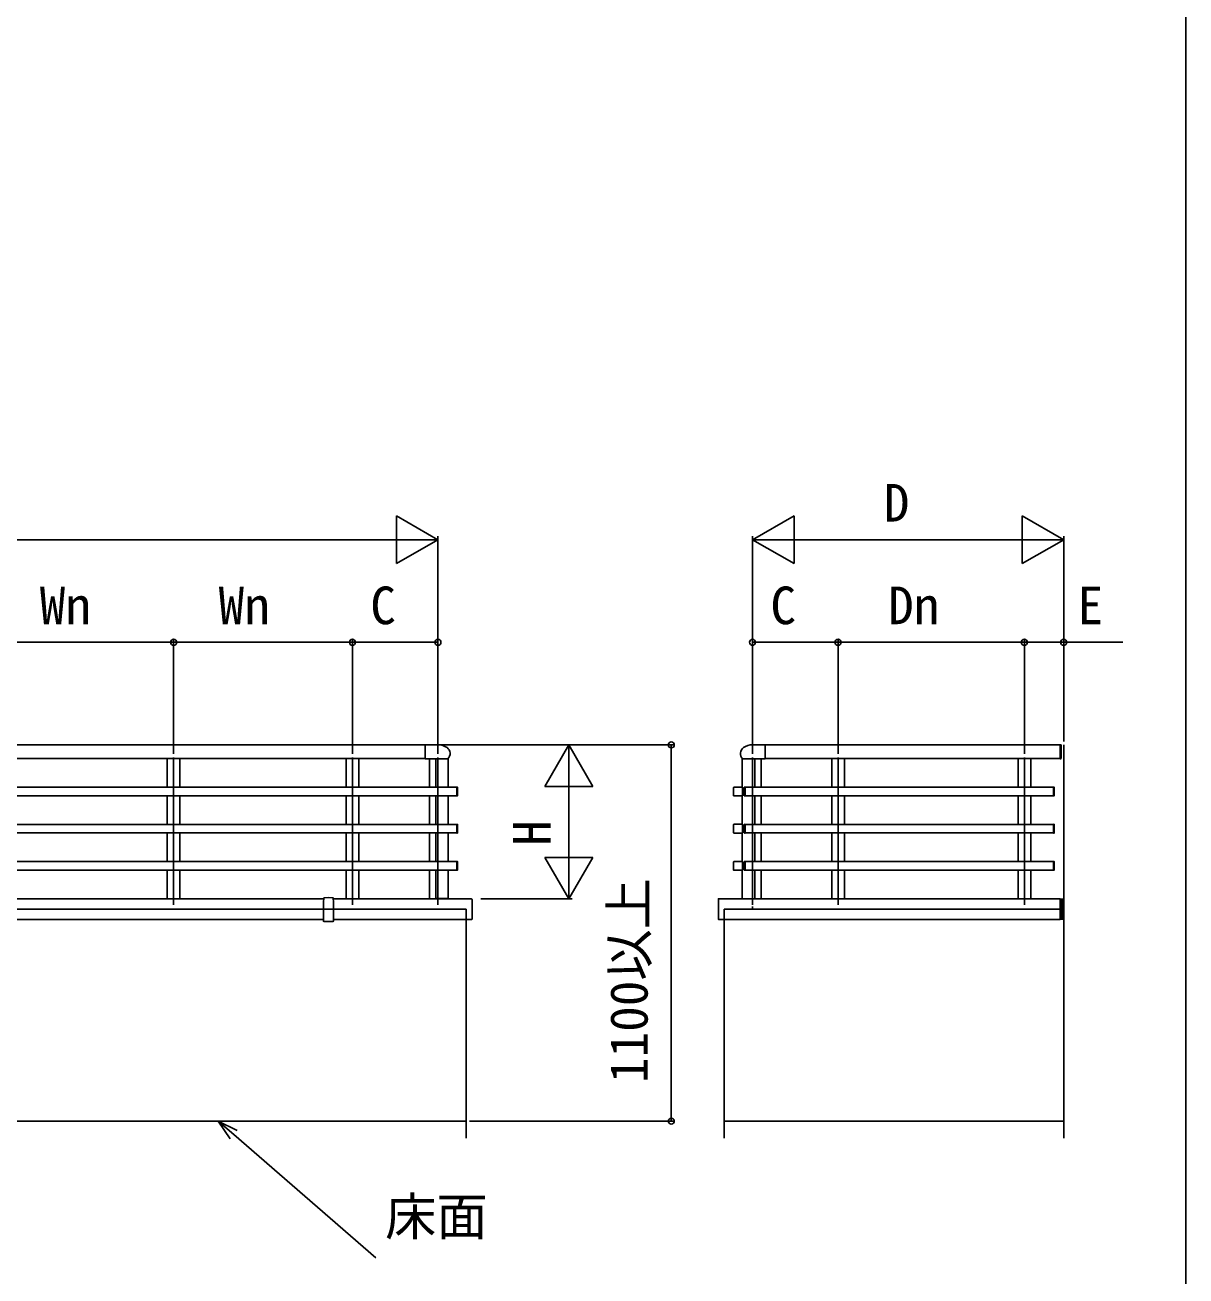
# Model space of a CAD drawing. Units: millimetres, scale not verified. Extents: x -875 to 875, y -1300 to 1294.
# Drawn here: x 535.5 to 875, y -7.5 to 358.2 of the extents above; entities that cross this region are included whole.
import ezdxf
from ezdxf.enums import TextEntityAlignment as Align

# ---------------------------------------------------------------- set-up
doc = ezdxf.new("R2010")
doc.units = ezdxf.units.MM
doc.header["$LTSCALE"] = 8
for name, color, linetype in [('0-5_YKK_A1', 4, 'Continuous'), ('0-6_YKK_D', 6, 'Continuous'), ('0-7_YKK_ZWAK', 7, 'Continuous')]:
    doc.layers.add(name, color=color, linetype=linetype)
doc.styles.add('ＭＳ ゴシック', font='')
doc.styles.get('ＭＳ ゴシック').set_extended_font_data('MS Gothic')

msp = doc.modelspace()

# ---------------------------------------------------------------- linework, layer by layer
at = {"layer": '0-5_YKK_A1'}
for p, q in [((652.55, 147.744), (295.95, 147.744)), ((652.55, 147.794), (656.25, 147.794)), ((652.55, 143.694), (652.55, 147.794)), ((751.95, 147.794), (748.25, 147.794)), ((751.95, 143.694), (751.95, 147.794)), ((838.25, 147.744), (751.95, 147.744)), ((838.25, 147.794), (838.25, 143.744)), ((838.25, 147.794), (838.35, 147.794)), ((838.5, 143.844), (838.5, 147.644)), ((839.25, 147.744), (839.25, 32.744)), ((652.55, 143.744), (295.95, 143.744)), ((577.1, 143.744), (577.1, 135.369)), ((578.95, 100.994), (578.95, 144.094)), ((580.8, 135.369), (580.8, 143.744)), ((629.4, 143.744), (629.4, 135.369)), ((631.25, 100.994), (631.25, 144.094)), ((633.1, 135.369), (633.1, 143.744)), ((659.191, 143.694), (652.55, 143.694)), ((653.75, 135.369), (653.75, 143.694)), ((655.6, 143.694), (655.6, 135.369)), ((656.25, 100.994), (656.25, 144.094)), ((659.25, 143.694), (659.25, 135.369)), ((745.25, 143.694), (745.25, 135.391)), ((745.309, 143.694), (751.95, 143.694)), ((748.25, 100.994), (748.25, 144.094)), ((748.9, 143.694), (748.9, 135.369)), ((750.75, 135.369), (750.75, 143.694)), ((838.25, 143.744), (751.95, 143.744)), ((771.4, 143.744), (771.4, 135.369)), ((773.25, 100.994), (773.25, 144.094)), ((775.1, 135.369), (775.1, 143.744)), ((825.9, 143.744), (825.9, 135.369)), ((827.75, 100.994), (827.75, 144.094)), ((829.6, 135.369), (829.6, 143.744)), ((838.25, 143.694), (838.25, 145.714)), ((838.25, 143.694), (838.35, 143.694)), ((661.75, 135.369), (286.75, 135.369)), ((661.75, 135.399), (661.906, 135.389)), ((661.75, 132.839), (661.75, 135.399)), ((661.75, 135.369), (661.75, 132.869)), ((742.72, 132.899), (742.72, 135.339)), ((745.22, 135.399), (742.78, 135.399)), ((745.28, 132.899), (745.28, 135.339)), ((746.05, 135.399), (745.894, 135.389)), ((746.05, 132.839), (746.05, 135.399)), ((746.05, 135.369), (746.05, 132.869)), ((836.25, 135.369), (746.05, 135.369)), ((836.25, 135.399), (836.406, 135.389)), ((836.25, 132.839), (836.25, 135.399)), ((836.25, 135.369), (836.25, 132.869)), ((661.75, 132.869), (286.75, 132.869)), ((577.1, 132.869), (577.1, 124.494)), ((580.8, 124.494), (580.8, 132.869)), ((629.4, 132.869), (629.4, 124.494)), ((633.1, 124.494), (633.1, 132.869)), ((653.75, 124.494), (653.75, 132.869)), ((655.6, 132.869), (655.6, 124.494)), ((659.25, 132.869), (659.25, 124.494)), ((661.906, 132.848), (661.75, 132.839)), ((662, 135.29), (662, 135.26)), ((662, 135.26), (662, 132.978)), ((662, 132.978), (662, 132.948)), ((743.5, 132.839), (742.78, 132.839)), ((743.514, 132.845), (743.5, 132.839)), ((743.564, 132.848), (744.436, 132.848)), ((744.486, 132.845), (744.5, 132.839)), ((744.5, 132.839), (745.22, 132.839)), ((745.25, 132.847), (745.25, 124.516)), ((745.8, 135.29), (745.8, 135.26)), ((745.8, 135.26), (745.8, 132.978)), ((745.8, 132.978), (745.8, 132.948)), ((745.894, 132.848), (746.05, 132.839)), ((836.25, 132.869), (746.05, 132.869)), ((748.9, 132.869), (748.9, 124.494)), ((750.75, 124.494), (750.75, 132.869)), ((771.4, 132.869), (771.4, 124.494)), ((775.1, 124.494), (775.1, 132.869)), ((825.9, 132.869), (825.9, 124.494)), ((829.6, 124.494), (829.6, 132.869)), ((836.406, 132.848), (836.25, 132.839)), ((836.5, 135.29), (836.5, 135.26)), ((836.5, 135.26), (836.5, 132.978)), ((836.5, 132.978), (836.5, 132.948)), ((661.75, 124.494), (286.75, 124.494)), ((661.75, 124.524), (661.906, 124.514)), ((661.75, 121.964), (661.75, 124.524)), ((661.75, 124.494), (661.75, 121.994)), ((662, 124.415), (662, 124.385)), ((662, 124.385), (662, 122.103)), ((742.72, 122.024), (742.72, 124.464)), ((745.22, 124.524), (742.78, 124.524)), ((745.28, 122.024), (745.28, 124.464)), ((745.8, 124.415), (745.8, 124.385)), ((745.8, 124.385), (745.8, 122.103)), ((746.05, 124.524), (745.894, 124.514)), ((746.05, 121.964), (746.05, 124.524)), ((746.05, 124.494), (746.05, 121.994)), ((836.25, 124.494), (746.05, 124.494)), ((836.25, 124.524), (836.406, 124.514)), ((836.25, 121.964), (836.25, 124.524)), ((836.25, 124.494), (836.25, 121.994)), ((836.5, 124.415), (836.5, 124.385)), ((836.5, 124.385), (836.5, 122.103)), ((661.75, 121.994), (286.75, 121.994)), ((577.1, 121.994), (577.1, 113.619)), ((580.8, 113.619), (580.8, 121.994)), ((629.4, 121.994), (629.4, 113.619)), ((633.1, 113.619), (633.1, 121.994)), ((653.75, 113.619), (653.75, 121.994)), ((655.6, 121.994), (655.6, 113.619)), ((659.25, 121.994), (659.25, 113.619)), ((661.906, 121.973), (661.75, 121.964)), ((662, 122.103), (662, 122.073)), ((743.5, 121.964), (742.78, 121.964)), ((743.514, 121.97), (743.5, 121.964)), ((743.564, 121.973), (744.436, 121.973)), ((744.486, 121.97), (744.5, 121.964)), ((744.5, 121.964), (745.22, 121.964)), ((745.25, 121.972), (745.25, 113.641)), ((745.8, 122.103), (745.8, 122.073)), ((745.894, 121.973), (746.05, 121.964)), ((836.25, 121.994), (746.05, 121.994)), ((748.9, 121.994), (748.9, 113.619)), ((750.75, 113.619), (750.75, 121.994)), ((771.4, 121.994), (771.4, 113.619)), ((775.1, 113.619), (775.1, 121.994)), ((825.9, 121.994), (825.9, 113.619)), ((829.6, 113.619), (829.6, 121.994)), ((836.406, 121.973), (836.25, 121.964)), ((836.5, 122.103), (836.5, 122.073)), ((661.75, 113.619), (286.75, 113.619)), ((661.75, 113.649), (661.906, 113.639)), ((661.75, 111.089), (661.75, 113.649)), ((661.75, 113.619), (661.75, 111.119)), ((662, 113.54), (662, 113.51)), ((662, 113.51), (662, 111.228)), ((742.72, 111.149), (742.72, 113.589)), ((745.22, 113.649), (742.78, 113.649)), ((745.28, 111.149), (745.28, 113.589)), ((745.8, 113.54), (745.8, 113.51)), ((745.8, 113.51), (745.8, 111.228)), ((746.05, 113.649), (745.894, 113.639)), ((746.05, 111.089), (746.05, 113.649)), ((746.05, 113.619), (746.05, 111.119)), ((836.25, 113.619), (746.05, 113.619)), ((836.25, 113.649), (836.406, 113.639)), ((836.25, 111.089), (836.25, 113.649)), ((836.25, 113.619), (836.25, 111.119)), ((836.5, 113.54), (836.5, 113.51)), ((836.5, 113.51), (836.5, 111.228)), ((661.75, 111.119), (286.75, 111.119)), ((577.1, 111.119), (577.1, 102.744)), ((580.8, 102.744), (580.8, 111.119)), ((629.4, 111.119), (629.4, 102.744)), ((633.1, 102.744), (633.1, 111.119)), ((653.75, 102.744), (653.75, 111.119)), ((655.6, 111.119), (655.6, 102.794)), ((661.906, 111.098), (661.75, 111.089)), ((662, 111.228), (662, 111.198)), ((743.5, 111.089), (742.78, 111.089)), ((743.514, 111.095), (743.5, 111.089)), ((743.564, 111.098), (744.436, 111.098)), ((744.486, 111.095), (744.5, 111.089)), ((744.5, 111.089), (745.22, 111.089)), ((745.25, 111.097), (745.25, 102.794)), ((745.8, 111.228), (745.8, 111.198)), ((745.894, 111.098), (746.05, 111.089)), ((836.25, 111.119), (746.05, 111.119)), ((748.9, 111.119), (748.9, 102.794)), ((750.75, 102.744), (750.75, 111.119)), ((771.4, 111.119), (771.4, 102.744)), ((775.1, 102.744), (775.1, 111.119)), ((825.9, 111.119), (825.9, 102.744)), ((829.6, 102.744), (829.6, 111.119)), ((836.406, 111.098), (836.25, 111.089)), ((836.5, 111.228), (836.5, 111.198)), ((622.854, 102.959), (622.779, 101.724)), ((622.854, 102.962), (622.854, 102.959)), ((624.24, 103.142), (622.948, 103.055)), ((625.552, 103.055), (624.26, 103.142)), ((625.646, 102.959), (625.646, 102.962)), ((625.721, 101.724), (625.646, 102.959)), ((838.25, 102.744), (838.25, 96.774)), ((838.25, 102.714), (838.28, 102.684)), ((838.362, 102.684), (838.25, 102.572)), ((838.645, 102.684), (838.25, 102.289)), ((838.928, 102.684), (838.25, 102.006)), ((839.211, 102.684), (838.25, 101.723)), ((839.25, 101.723), (838.289, 102.684)), ((839.25, 102.006), (838.572, 102.684)), ((839.25, 102.289), (838.855, 102.684)), ((839.25, 102.572), (839.138, 102.684)), ((284, 99.744), (664.5, 99.744)), ((622.779, 101.724), (622.75, 101.26)), ((622.75, 101.26), (622.75, 101.257)), ((622.75, 101.244), (622.75, 96.244)), ((625.75, 101.26), (625.721, 101.724)), ((625.75, 101.257), (625.75, 101.26)), ((625.75, 96.244), (625.75, 101.244)), ((740, 99.744), (839.25, 99.744)), ((748.25, 99.644), (748.25, 100.494)), ((839.25, 102.289), (838.25, 101.289)), ((839.25, 101.289), (838.25, 102.289)), ((839.25, 102.006), (838.25, 101.006)), ((839.25, 101.006), (838.25, 102.006)), ((838.25, 101.744), (838.25, 96.744)), ((839.25, 101.723), (838.25, 100.723)), ((839.25, 100.723), (838.25, 101.723)), ((839.25, 101.44), (838.25, 100.44)), ((839.25, 100.44), (838.25, 101.44)), ((839.25, 101.157), (838.25, 100.157)), ((839.25, 100.157), (838.25, 101.157)), ((839.25, 100.875), (838.25, 99.875)), ((839.25, 99.875), (838.25, 100.875)), ((839.25, 100.592), (838.25, 99.592)), ((839.25, 99.592), (838.25, 100.592)), ((839.25, 100.309), (838.25, 99.309)), ((839.25, 99.309), (838.25, 100.309)), ((839.25, 100.026), (838.25, 99.026)), ((839.25, 99.026), (838.25, 100.026)), ((839.25, 99.743), (838.25, 98.743)), ((839.25, 98.743), (838.25, 99.743)), ((839.25, 99.46), (838.25, 98.46)), ((839.25, 98.46), (838.25, 99.46)), ((839.25, 99.178), (838.25, 98.178)), ((839.25, 98.178), (838.25, 99.178)), ((839.25, 98.895), (838.25, 97.895)), ((839.25, 97.895), (838.25, 98.895)), ((325.75, 96.744), (622.75, 96.744)), ((624.246, 96.138), (622.85, 96.144)), ((624.255, 96.139), (624.245, 96.139)), ((625.65, 96.144), (624.254, 96.138)), ((625.75, 96.744), (666.2, 96.744)), ((738.3, 96.744), (838.25, 96.744)), ((839.25, 98.612), (838.25, 97.612)), ((839.25, 97.612), (838.25, 98.612)), ((839.25, 98.329), (838.25, 97.329)), ((839.25, 97.329), (838.25, 98.329)), ((839.25, 98.046), (838.25, 97.046)), ((839.25, 97.046), (838.25, 98.046)), ((839.21, 96.804), (838.25, 97.763)), ((838.927, 96.804), (838.25, 97.481)), ((838.644, 96.804), (838.25, 97.198)), ((838.361, 96.804), (838.25, 96.915)), ((838.25, 96.774), (838.28, 96.804)), ((839.22, 96.804), (838.28, 96.804)), ((839.25, 97.763), (838.29, 96.804)), ((839.25, 97.481), (838.573, 96.804)), ((839.25, 97.198), (838.856, 96.804)), ((839.25, 96.915), (839.139, 96.804)), ((839.25, 96.774), (839.22, 96.804)), ((284, 37.744), (664.5, 37.744)), ((740, 37.744), (839.25, 37.744))]:
    msp.add_line(p, q, dxfattribs=at)
at = {"layer": '0-5_YKK_A1', "color": 7}
for p, q in [((622.841, 102.744), (325.659, 102.744)), ((666.05, 102.744), (625.659, 102.744)), ((666.25, 102.544), (666.25, 96.794))]:
    msp.add_line(p, q, dxfattribs=at)
at = {"layer": '0-5_YKK_A1'}
for points in [[(659.25, 111.119), (659.25, 102.794), (655.6, 102.794)], [(839.25, 102.714), (839.22, 102.684), (838.28, 102.684)], [(664.5, 99.744), (664.5, 96.744), (664.5, 32.744)], [(740, 99.744), (740, 96.744), (740, 32.744)]]:
    msp.add_lwpolyline(points, dxfattribs=at)
at = {"layer": '0-5_YKK_A1', "color": 7}
msp.add_lwpolyline([(838.25, 102.744), (738.25, 102.744), (738.25, 96.794)], dxfattribs=at)
at = {"layer": '0-5_YKK_A1'}
for centre, radius, start, end in [((656.25, 143.244), 4.55, 54.31467, 90), ((657.65, 145.193), 2.15, 315.78313, 54.31467), ((746.85, 145.193), 2.15, 125.68533, 224.21687), ((748.25, 143.244), 4.55, 90, 125.68533), ((838.35, 147.644), 0.15, 0, 90), ((838.35, 143.844), 0.15, 270, 0), ((661.9, 135.29), 0.1, 0, 86.5), ((745.9, 135.29), 0.1, 93.5, 180), ((836.4, 135.29), 0.1, 0, 86.5), ((661.9, 132.948), 0.1, 273.5, 0), ((745.9, 132.948), 0.1, 180, 266.5), ((836.4, 132.948), 0.1, 273.5, 0), ((661.9, 124.415), 0.1, 0, 86.5), ((745.9, 124.415), 0.1, 93.5, 180), ((836.4, 124.415), 0.1, 0, 86.5), ((661.9, 122.073), 0.1, 273.5, 0), ((745.9, 122.073), 0.1, 180, 266.5), ((836.4, 122.073), 0.1, 273.5, 0), ((661.9, 113.54), 0.1, 0, 86.5), ((745.9, 113.54), 0.1, 93.5, 180), ((836.4, 113.54), 0.1, 0, 86.5), ((661.9, 111.198), 0.1, 273.5, 0), ((745.9, 111.198), 0.1, 180, 266.5), ((836.4, 111.198), 0.1, 273.5, 0), ((622.954, 102.956), 0.1, 93.81407, 176.5), ((622.952, 102.951), 0.0979, 92.62324, 175.69285), ((624.25, 102.992), 0.15, 86.18593, 93.81407), ((625.548, 102.951), 0.0979, 4.30715, 87.37676), ((625.546, 102.956), 0.1, 3.5, 86.18593), ((622.85, 101.251), 0.1, 176.5, 180), ((625.65, 101.251), 0.1, 0, 3.5), ((622.85, 96.244), 0.1, 180, 269.76681), ((625.65, 96.244), 0.1, 270.23319, 0)]:
    msp.add_arc(centre, radius, start, end, dxfattribs=at)
at = {"layer": '0-5_YKK_A1', "color": 7}
for centre, radius, start, end in [((666.05, 102.544), 0.2, 0, 90), ((666.2, 96.794), 0.05, 270, 0), ((738.3, 96.794), 0.05, 180, 270)]:
    msp.add_arc(centre, radius, start, end, dxfattribs=at)
at = {"layer": '0-5_YKK_A1'}
for centre, major_axis, ratio, start_param, end_param in [((742.78, 135.339), (-0.0426, 0.0426), 0.99628, 5.4996506, 7.06672), ((745.22, 135.339), (0.0426, 0.0426), 0.99628, 5.4996506, 7.06672), ((742.78, 132.899), (-0.0426, -0.0426), 0.99628, 5.4996506, 7.06672), ((743.564, 132.845), (0.05, 0), 0.061163, 1.5707963, 3.0090411), ((744.436, 132.845), (0.05, 0), 0.061163, 0.1325515, 1.5707963), ((745.22, 132.899), (0.0426, -0.0426), 0.99628, 5.4996506, 7.06672), ((742.78, 124.464), (-0.0426, 0.0426), 0.99628, 5.4996506, 7.06672), ((745.22, 124.464), (0.0426, 0.0426), 0.99628, 5.4996506, 7.06672), ((742.78, 122.024), (-0.0426, -0.0426), 0.99628, 5.4996506, 7.06672), ((743.564, 121.97), (0.05, 0), 0.061163, 1.5707963, 3.0090411), ((744.436, 121.97), (0.05, 0), 0.061163, 0.1325515, 1.5707963), ((745.22, 122.024), (0.0426, -0.0426), 0.99628, 5.4996506, 7.06672), ((742.78, 113.589), (-0.0426, 0.0426), 0.99628, 5.4996506, 7.06672), ((745.22, 113.589), (0.0426, 0.0426), 0.99628, 5.4996506, 7.06672), ((742.78, 111.149), (-0.0426, -0.0426), 0.99628, 5.4996506, 7.06672), ((743.564, 111.095), (0.05, 0), 0.061163, 1.5707963, 3.0090411), ((744.436, 111.095), (0.05, 0), 0.061163, 0.1325515, 1.5707963), ((745.22, 111.149), (0.0426, -0.0426), 0.99628, 5.4996506, 7.06672), ((622.948, 102.855), (-0.001, 0.2), 0.004235, 0.0002718, 0.2540734), ((625.552, 102.855), (0.001, 0.2), 0.004235, 6.0291119, 6.2829135)]:
    msp.add_ellipse(centre, major_axis=major_axis, ratio=ratio, start_param=start_param, end_param=end_param, dxfattribs=at)
at = {"layer": '0-6_YKK_D'}
for p, q in [((656.25, 207.744), (644.126, 214.744)), ((644.126, 214.744), (644.126, 200.744)), ((748.25, 207.744), (760.374, 214.744)), ((760.374, 200.744), (760.374, 214.744)), ((839.25, 207.744), (827.126, 214.744)), ((827.126, 214.744), (827.126, 200.744)), ((656.25, 145.094), (656.25, 208.744)), ((748.25, 145.094), (748.25, 208.744)), ((839.25, 148.744), (839.25, 208.744)), ((306.25, 207.744), (642.25, 207.744)), ((656.25, 207.744), (632.001, 207.744)), ((656.25, 207.744), (644.126, 200.744)), ((748.25, 207.744), (760.374, 200.744)), ((748.25, 207.744), (772.499, 207.744)), ((762.25, 207.744), (825.25, 207.744)), ((839.25, 207.744), (815.001, 207.744)), ((839.25, 207.744), (827.126, 200.744)), ((526.65, 177.744), (578.95, 177.744)), ((578.95, 145.094), (578.95, 178.744)), ((578.95, 145.094), (578.95, 178.744)), ((578.95, 177.744), (631.25, 177.744)), ((631.25, 145.094), (631.25, 178.744)), ((631.25, 145.094), (631.25, 178.744)), ((631.25, 177.744), (656.25, 177.744)), ((656.25, 145.094), (656.25, 178.744)), ((748.25, 145.094), (748.25, 178.744)), ((748.25, 177.744), (773.25, 177.744)), ((773.25, 145.094), (773.25, 178.744)), ((773.25, 145.094), (773.25, 178.744)), ((773.25, 177.744), (827.75, 177.744)), ((827.75, 145.094), (827.75, 178.744)), ((827.75, 145.094), (827.75, 178.744)), ((839.25, 148.744), (839.25, 178.744)), ((652.75, 147.744), (725.5, 147.744)), ((652.75, 147.744), (695.5, 147.744)), ((694.5, 147.744), (687.5, 135.619)), ((694.5, 147.744), (701.5, 135.619)), ((694.5, 147.744), (694.5, 123.495)), ((724.5, 37.744), (724.5, 147.744)), ((687.5, 135.619), (701.5, 135.619)), ((694.5, 116.744), (694.5, 133.744)), ((694.5, 102.744), (694.5, 126.993)), ((694.5, 102.744), (687.5, 114.868)), ((701.5, 114.868), (687.5, 114.868)), ((694.5, 102.744), (701.5, 114.868)), ((668.759, 102.744), (695.5, 102.744)), ((665.5, 37.744), (725.5, 37.744))]:
    msp.add_line(p, q, dxfattribs=at)
for points in [[(827.75, 177.744), (839.25, 177.744), (856.551, 177.744)], [(595.466, 32.596), (591.99, 37.744), (597.575, 35.024)], [(591.99, 37.744), (596.52, 33.81), (638.05, -2.256)]]:
    msp.add_lwpolyline(points, dxfattribs=at)
for centre in [(578.95, 177.744), (578.95, 177.744), (631.25, 177.744), (631.25, 177.744), (656.25, 177.744), (748.25, 177.744), (773.25, 177.744), (773.25, 177.744), (827.75, 177.744), (827.75, 177.744), (839.25, 177.744), (724.5, 147.744), (724.5, 37.744)]:
    msp.add_circle(centre, 0.875, dxfattribs=at)
at = {"layer": '0-7_YKK_ZWAK'}
msp.add_lwpolyline([(-875, -1299.6), (875, -1299.6), (875, 1250.4)], dxfattribs=at)

# ---------------------------------------------------------------- texts
at = {"layer": '0-6_YKK_D', "style": 'ＭＳ ゴシック'}
for s, p in [('D', (786.634, 209.744)), ('Wn', (539.803, 179.744)), ('Wn', (592.103, 179.744)), ('C', (636.463, 179.744)), ('C', (753.463, 179.744)), ('Dn', (787.886, 179.744)), ('E', (843.301, 179.744)), ('床面', (640.804, 1.051))]:
    msp.add_text(s, height=11, dxfattribs=at).set_placement(p, align=Align.BOTTOM_LEFT)
for s, p in [('H', (692.5, 118.255)), ('1100以上', (720.881, 48.894))]:
    msp.add_text(s, height=11, rotation=90, dxfattribs=at).set_placement(p, align=Align.BOTTOM_LEFT)

doc.saveas('drawing.dxf')
